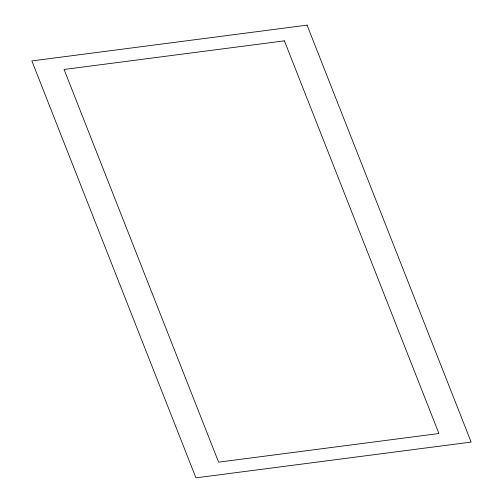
<?xml version="1.0" encoding="UTF-8"?>
<svg xmlns="http://www.w3.org/2000/svg" width="503" height="503" viewBox="0 0 503 503"><rect width="100%" height="100%" fill="white"/><g stroke="black" fill="none" stroke-linecap="round" stroke-linejoin="round"><path stroke-width="0.75" d="M307.069 25.15L31.852 60.92L195.931 477.85L471.148 442.08L307.069 25.15M284.396 40.844L64.063 69.477L218.604 462.156L438.937 433.523L284.396 40.844"/></g></svg>
